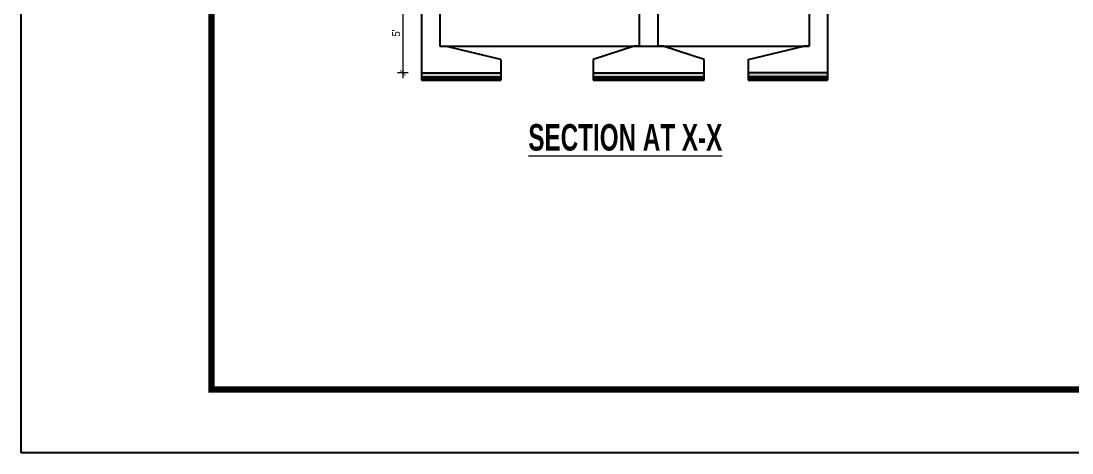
# Model space of a CAD drawing. Header units: inches. Extents: x -9985691 to 3643, y -3270716 to 4788.
# Drawn here: x -4973920 to -4973125, y -3263817 to -3263491 of the extents above; entities that cross this region are included whole.
import ezdxf

# ---------------------------------------------------------------- set-up
doc = ezdxf.new("R2010")
doc.units = ezdxf.units.IN
doc.header["$LTSCALE"] = 2
doc.header["$MEASUREMENT"] = 0
doc.header["$PDMODE"] = 34
doc.layers.get('0').update_dxf_attribs({"linetype": 'CONTINUOUS'})
doc.layers.get('DEFPOINTS').update_dxf_attribs({"color": 141, "linetype": 'CONTINUOUS'})
doc.layers.add('DIM 1-100', color=4, linetype='CONTINUOUS', lineweight=13)
doc.layers.add('Text-100.w', color=254, linetype='CONTINUOUS', lineweight=9)
doc.styles.add('Arial', font='arial.ttf', dxfattribs={"width": 0.8, "height": 12})
doc.styles.get("Standard").update_dxf_attribs({"font": 'ARIALN.TTF'})
doc.dimstyles.new('1 by 96', dxfattribs={"dimtxt": 6, "dimasz": 4, "dimexe": 4, "dimexo": 4, "dimgap": 2, "dimtad": 1, "dimdec": 0, "dimzin": 0, "dimdsep": 46, "dimlunit": 4, "dimtxsty": 'Standard', "dimblk": 'ARCHTICK', "dimcen": 0, "dimdle": 4, "dimadec": 0, "dimazin": 0, "dimtfac": 1, "dimtdec": 0, "dimtix": 1, "dimtofl": 0, "dimtmove": 1, "dimatfit": 3, "dimldrblk": 'ARCHTICK', "dimfxl": 4, "dimfxlon": 1, "dimtolj": 1, "dimtzin": 0, "dimlwd": -1, "dimlwe": -1, "dimarcsym": 0})

# ---------------------------------------------------------------- blocks, each defined once
blk = doc.blocks.new('_ArchTick')
at = {"color": 0, "linetype": 'ByBlock', "const_width": 0.15}
blk.add_lwpolyline([(-0.5, -0.5), (0.5, 0.5)], dxfattribs=at)
blk = doc.blocks.new('*D435')
at = {"layer": 'DEFPOINTS', "color": 0, "ltscale": 0.5, "transparency": 16777216}
for p in [(-4973616.76, -3263469.69), (-4973630.85, -3263529.69), (-4973616.76, -3263529.69)]:
    blk.add_point(p, dxfattribs=at)
at = {"layer": 'DIM 1-100', "color": 0, "ltscale": 0.5, "transparency": 16777216}
for p, q in [((-4973630.85, -3263465.69), (-4973630.85, -3263533.69)), ((-4973626.85, -3263469.69), (-4973634.85, -3263469.69)), ((-4973626.85, -3263529.69), (-4973634.85, -3263529.69))]:
    blk.add_line(p, q, dxfattribs=at)
at = {"layer": 'DIM 1-100', "color": 0, "ltscale": 0.5, "transparency": 16777216, "xscale": 4, "yscale": 4, "zscale": 4}
for p, rotation in [((-4973630.85, -3263469.69), 90), ((-4973630.85, -3263529.69), 270)]:
    blk.add_blockref('_ArchTick', p, dxfattribs=dict(at, rotation=rotation))
at = {"layer": 'DIM 1-100', "color": 0, "ltscale": 0.5, "transparency": 16777216, "insert": (-4973635.91, -3263499.69), "char_height": 6, "attachment_point": 5, "rotation": 90}
blk.add_mtext("\\A1;5'", dxfattribs=at)

msp = doc.modelspace()

# ---------------------------------------------------------------- hatches: boundary and pattern name
at = {"ltscale": 0.5}
h = msp.add_hatch(dxfattribs=at)
h.set_pattern_fill('AR-CONC', color=256, style=0)
h.set_pattern_definition([(50, (72981.059, -2257.0547), (7.172601826, -0.62752135), [0.75, -8.25]), (355, (72981.059, -2257.055), (-1.387513336, 7.521921337), [0.6, -6.6]), (100.4514, (72981.657, -2257.107), (5.785093817, 6.894395421), [0.6374019, -7.01142112]), (46.1842, (72981.059, -2255.055), (10.672410486, -1.655190143), [1.125, -12.375]), (96.6356, (72981.948, -2255.193), (9.346627055, 9.741178709), [0.95610288, -10.51713]), (351.1842, (72981.059, -2255.055), (9.346619451, 9.74118601), [0.9, -9.9]), (21, (72982.059, -2255.5547), (5.969070521, -4.0261889067), [0.75, -8.25]), (326, (72982.059, -2255.555), (2.433153319, 7.2515004505), [0.6, -6.6]), (71.4514, (72982.5564, -2255.89), (8.402226286, 3.225304967), [0.6374019, -7.01142112]), (37.5, (72981.059, -2257.0547), (0.1215985532, 3.3289385383), [0, -6.52, 0, -6.7, 0, -6.625]), (7.5, (72981.059, -2257.0547), (2.6306953744, 3.9441171188), [0, -3.82, 0, -6.37, 0, -2.525]), (327.5, (72978.829, -2257.0547), (5.3382243617, -0.2255487173), [0, -2.5, 0, -7.8, 0, -10.35]), (317.5, (72977.829, -2257.0547), (5.8318616934, 1.0010498233), [0, -3.25, 0, -5.18, 0, -7.35])])
h.paths.add_polyline_path([(-4973556.76, -3263532.69), (-4973556.76, -3263529.69), (-4973616.76, -3263529.69), (-4973616.76, -3263532.69)])
h.paths.add_polyline_path([(-4973403.05, -3263532.69), (-4973403.05, -3263529.69), (-4973487.05, -3263529.69), (-4973487.05, -3263532.69)])
h.paths.add_polyline_path([(-4973369.66, -3263529.69), (-4973369.66, -3263532.69), (-4973309.66, -3263532.69), (-4973309.66, -3263529.69)])
h = msp.add_hatch(dxfattribs=at)
h.set_pattern_fill('AR-B816', color=256, scale=0.4, style=0)
h.set_pattern_definition([(0, (72981.059, -2257.0547), (0, 3.2), []), (90, (72981.059, -2257.0547), (-3.2, 3.2), [3.2, -3.2])])
h.paths.add_polyline_path([(-4973556.76, -3263535.19), (-4973556.76, -3263532.69), (-4973616.76, -3263532.69), (-4973616.76, -3263535.19)])
h.paths.add_polyline_path([(-4973487.05, -3263532.69), (-4973487.05, -3263535.19), (-4973403.05, -3263535.19), (-4973403.05, -3263532.69)])
h.paths.add_polyline_path([(-4973369.66, -3263532.69), (-4973369.66, -3263535.19), (-4973309.66, -3263535.19), (-4973309.66, -3263532.69)])

# ---------------------------------------------------------------- linework, layer by layer
for p, q in [((-4973602.76, -3263456.69), (-4973602.76, -3263509.69)), ((-4973452.05, -3263456.69), (-4973452.05, -3263509.69)), ((-4973438.05, -3263456.69), (-4973438.05, -3263509.69)), ((-4973323.66, -3263456.69), (-4973323.66, -3263509.69)), ((-4973616.76, -3263465.69), (-4973616.76, -3263535.19)), ((-4973309.66, -3263465.69), (-4973309.66, -3263535.19)), ((-4973602.76, -3263509.69), (-4973598.76, -3263509.69)), ((-4973602.76, -3263509.69), (-4973452.05, -3263509.69)), ((-4973556.76, -3263519.69), (-4973598.76, -3263509.69)), ((-4973456.05, -3263509.69), (-4973487.05, -3263519.69)), ((-4973452.05, -3263509.69), (-4973456.05, -3263509.69)), ((-4973452.05, -3263509.69), (-4973323.66, -3263509.69)), ((-4973434.05, -3263509.69), (-4973438.05, -3263509.69)), ((-4973403.05, -3263519.69), (-4973434.05, -3263509.69)), ((-4973369.66, -3263519.69), (-4973327.66, -3263509.69)), ((-4973323.66, -3263509.69), (-4973327.66, -3263509.69)), ((-4973556.76, -3263519.69), (-4973556.76, -3263529.69)), ((-4973487.05, -3263519.69), (-4973487.05, -3263535.19)), ((-4973403.05, -3263535.19), (-4973403.05, -3263519.69)), ((-4973369.66, -3263519.69), (-4973369.66, -3263529.69)), ((-4973616.76, -3263529.69), (-4973556.76, -3263529.69)), ((-4973556.76, -3263529.69), (-4973556.76, -3263535.19)), ((-4973487.05, -3263529.69), (-4973403.05, -3263529.69)), ((-4973309.66, -3263529.69), (-4973369.66, -3263529.69)), ((-4973369.66, -3263529.69), (-4973369.66, -3263535.19)), ((-4973616.76, -3263532.69), (-4973556.76, -3263532.69)), ((-4973616.76, -3263535.19), (-4973556.76, -3263535.19)), ((-4973616.76, -3263535.19), (-4973556.76, -3263535.19)), ((-4973487.05, -3263532.69), (-4973403.05, -3263532.69)), ((-4973487.05, -3263535.19), (-4973403.05, -3263535.19)), ((-4973487.05, -3263535.19), (-4973403.05, -3263535.19)), ((-4973309.66, -3263532.69), (-4973369.66, -3263532.69)), ((-4973309.66, -3263535.19), (-4973369.66, -3263535.19)), ((-4973369.66, -3263535.19), (-4973309.66, -3263535.19))]:
    msp.add_line(p, q, dxfattribs=at)
msp.add_lwpolyline([(-4973919.51, -3263816.79), (-4973919.51, -3261571.75), (-4970744.71, -3261571.75), (-4970744.71, -3263816.79)], close=True)
at = {"const_width": 4.8}
msp.add_lwpolyline([(-4970792.71, -3263768.79), (-4970792.71, -3261619.75), (-4973775.51, -3261619.75), (-4973775.51, -3263768.79)], close=True, dxfattribs=at)

# ---------------------------------------------------------------- texts
at = {"layer": 'Text-100.w', "insert": (-4973462.65, -3263568.46), "char_height": 20, "width": 569.1024, "attachment_point": 2, "style": 'Arial'}
msp.add_mtext('\\A1;{\\fArial Narrow|b1|i0|c0|p34;\\LSECTION AT X-X}', dxfattribs=at)

# ---------------------------------------------------------------- dimensions: what is measured, and where the dimension line sits
at = {"layer": 'DIM 1-100', "ltscale": 0.5}
dim = msp.add_linear_dim(base=(-4973630.85, -3263529.69), p1=(-4973616.76, -3263469.69), p2=(-4973616.76, -3263529.69), angle=90, dimstyle='1 by 96', dxfattribs=at)
dim.commit()
dim.dimension.update_dxf_attribs({"geometry": '*D435', "text_midpoint": (-4973635.91, -3263499.69)})

doc.saveas('drawing.dxf')
